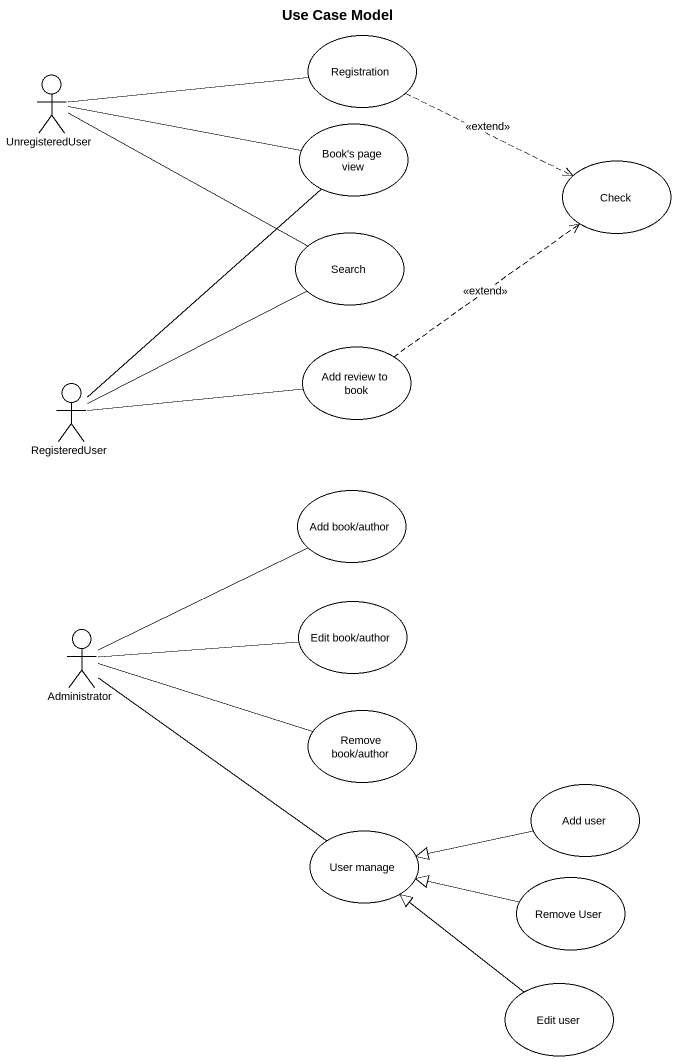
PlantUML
@startuml
title Use Case Model
actor UnregisteredUser
usecase Registration
usecase "Book's page view" as Book_s_page_view
usecase Check
usecase Search
usecase "Add review to book" as Add_review_to_book
actor RegisteredUser
usecase "Add book/author" as Add_book_author
actor Administrator
usecase "Edit book/author" as Edit_book_author
usecase "Remove book/author" as Remove_book_author
usecase "Add user" as Add_user
usecase "User manage" as User_manage
usecase "Remove User" as Remove_User
usecase "Edit user" as Edit_user
UnregisteredUser -right- Registration
UnregisteredUser -right- Book_s_page_view
UnregisteredUser -right- Search
Registration .right.> Check : <<extend>>
Add_review_to_book .up.> Check : <<extend>>
RegisteredUser -up- Book_s_page_view
RegisteredUser -right- Search
RegisteredUser -right- Add_review_to_book
Administrator -right- Add_book_author
Administrator -right- Edit_book_author
Administrator -right- Remove_book_author
Administrator -- User_manage
Add_user -left-|> User_manage
Remove_User -left-|> User_manage
Edit_user -up-|> User_manage
@enduml
